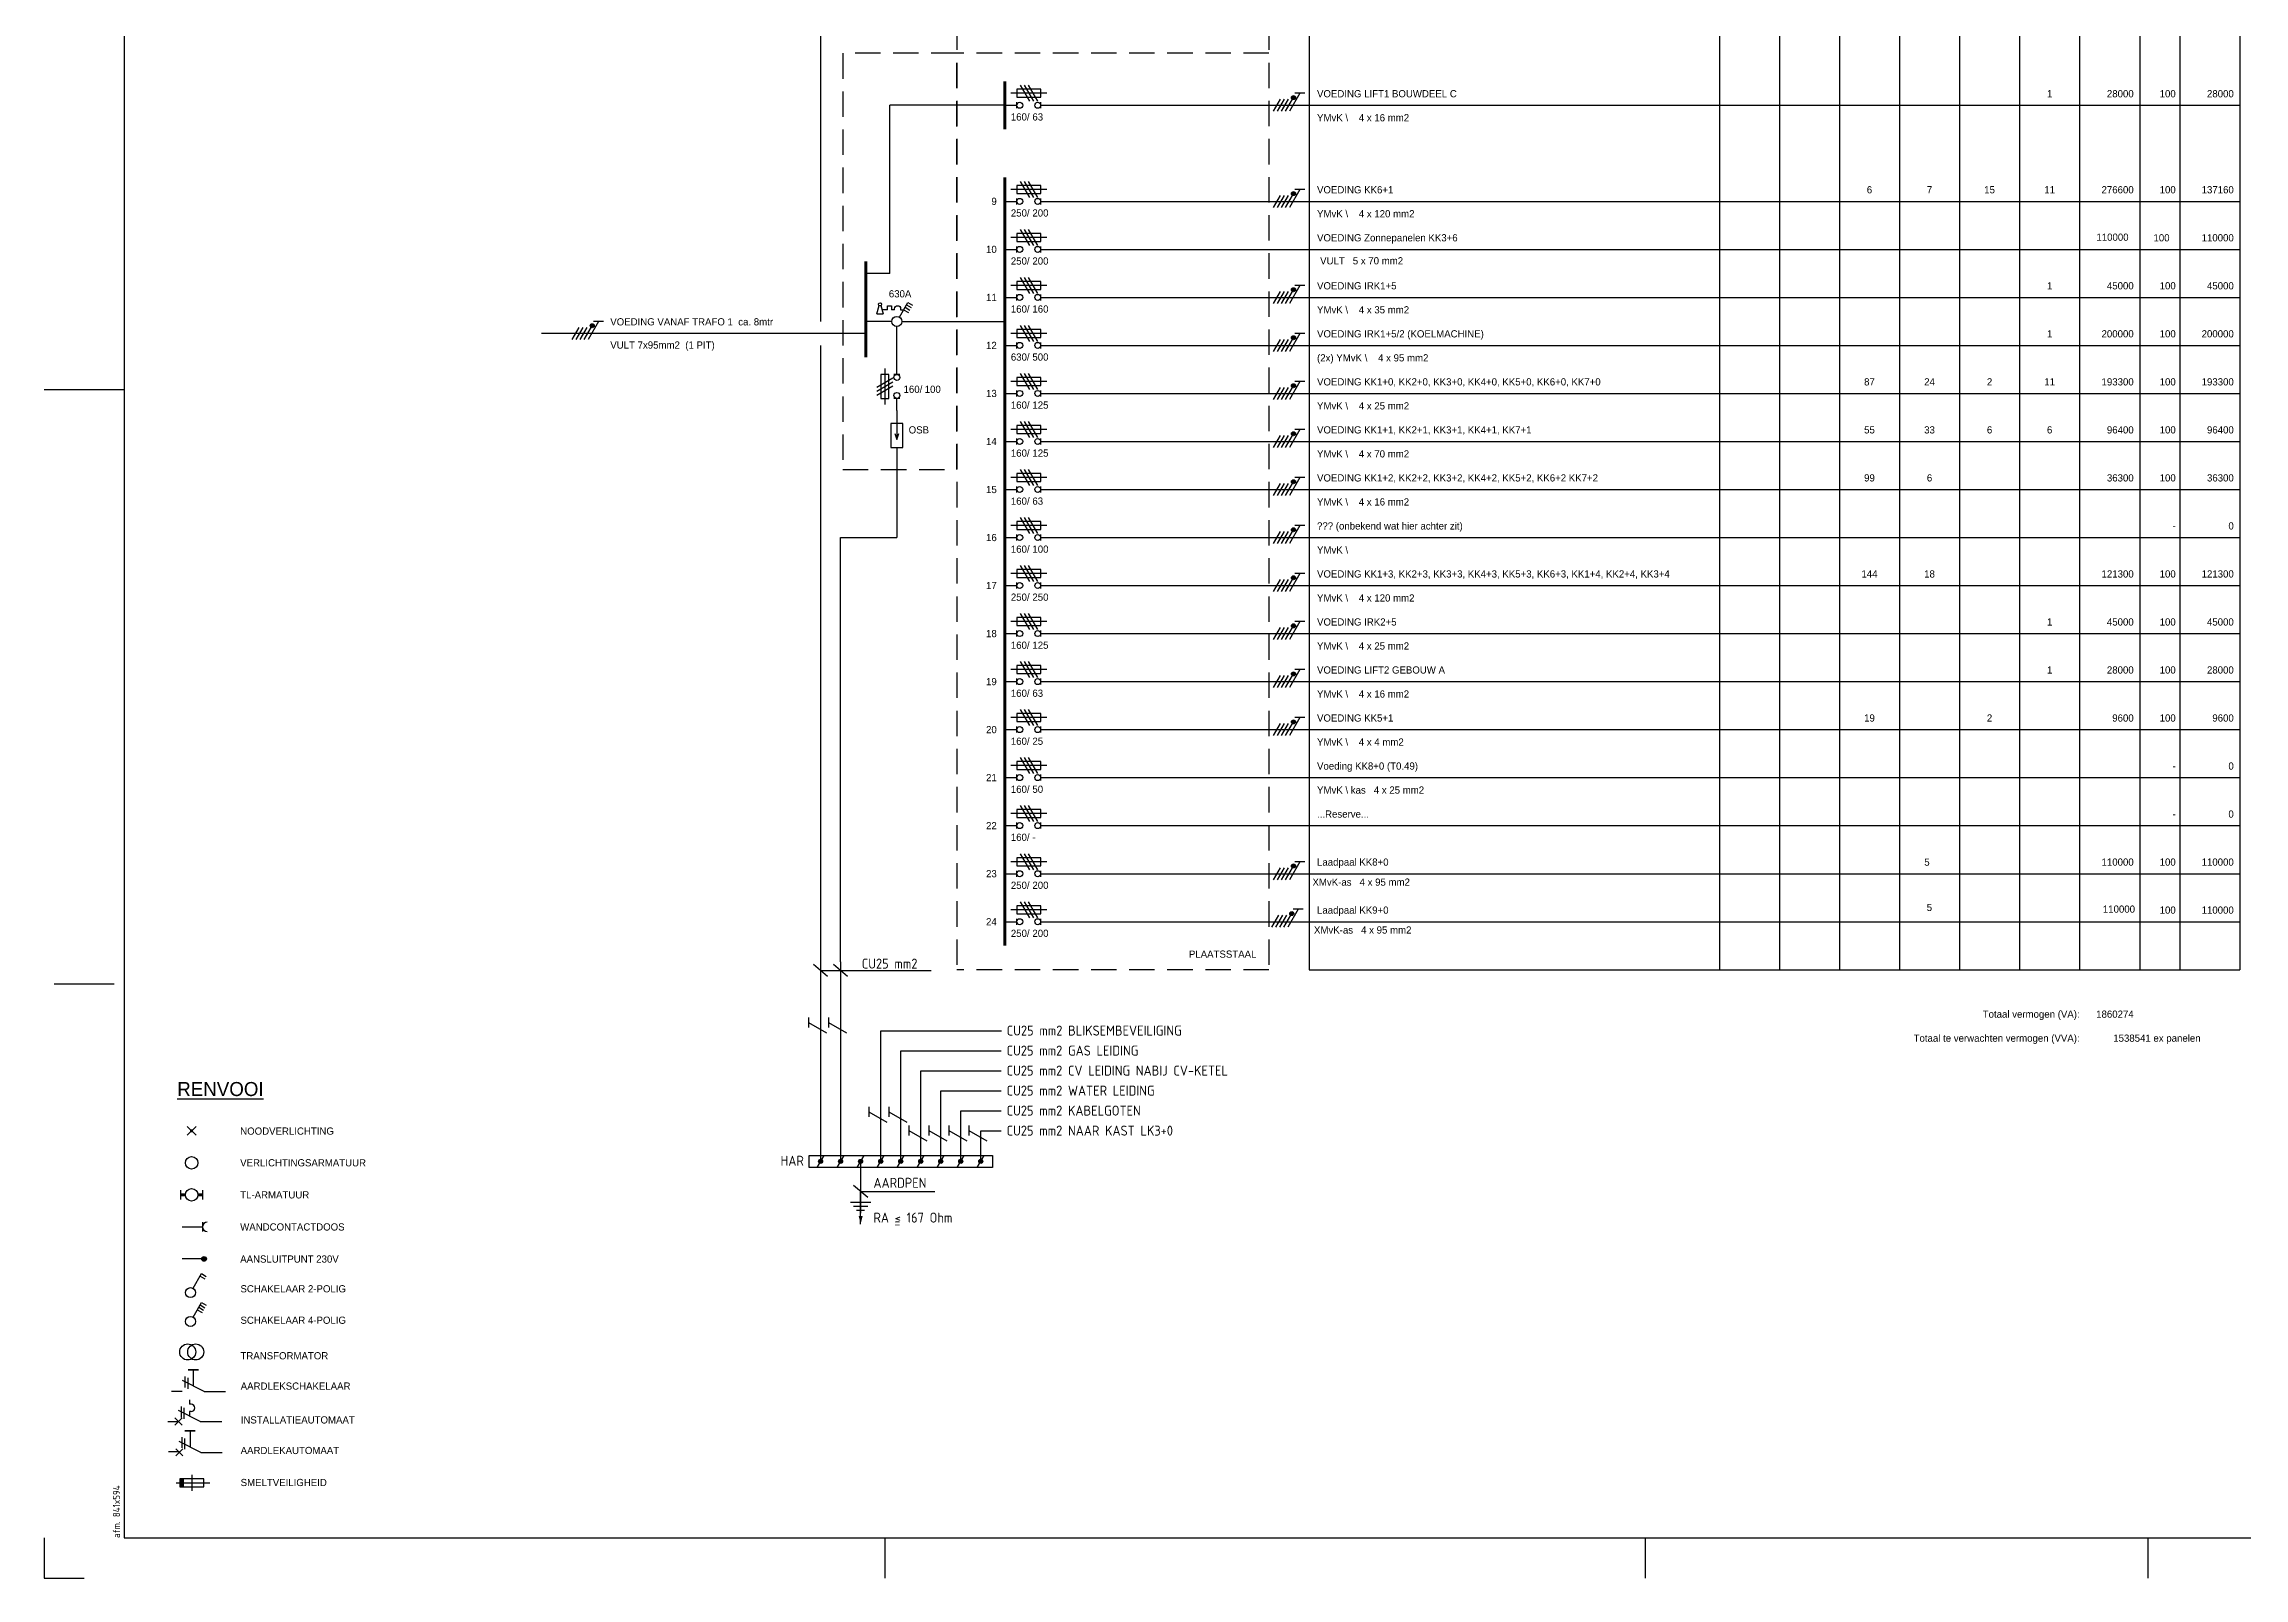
# Model space of a CAD drawing. Header units: millimetres. Extents: x 0 to 841, y 0 to 594.
# Drawn here: x 0 to 550, y 0 to 383 of the extents above; entities that cross this region are included whole.
import ezdxf
from ezdxf.enums import TextEntityAlignment as Align

# ---------------------------------------------------------------- set-up
doc = ezdxf.new("R2010")
doc.units = ezdxf.units.MM
doc.linetypes.add('HIDDEN', pattern=[9.525, 6.35, -3.175])
doc.layers.get('0').update_dxf_attribs({"linetype": 'CONTINUOUS'})
for name, color, linetype in [('00att018', 1, 'CONTINUOUS'), ('00kad018', 1, 'CONTINUOUS'), ('00kad070', 5, 'CONTINUOUS'), ('BL$2----_KADER', 7, 'CONTINUOUS'), ('EL$1----', 3, 'CONTINUOUS'), ('EL$1----_HKL', 3, 'CONTINUOUS'), ('EL6121--', 3, 'CONTINUOUS')]:
    doc.layers.add(name, color=color, linetype=linetype)
doc.styles.add('BURO-018', font='BUROFONT', dxfattribs={"height": 1.8})
doc.styles.add('BURO-035', font='BUROFONT.shx', dxfattribs={"height": 3.5})
doc.styles.add('ISO', font='isocp.shx')

# ---------------------------------------------------------------- blocks, each defined once
blk = doc.blocks.new('RENV_DION')
at = {"layer": 'EL$1----', "linetype": 'Continuous'}
for p, q in [((485.12, 256.64), (487.32, 254.44)), ((487.32, 256.64), (485.12, 254.44)), ((483.5, 238.37), (483.5, 240.7)), ((488.94, 240.7), (488.94, 238.37)), ((483.89, 231.54), (488.94, 231.54)), ((488.94, 232.7), (488.94, 230.37)), ((489.33, 223.54), (483.89, 223.54)), ((486.57, 208.98), (488.69, 212.65)), ((487.64, 210.83), (488.85, 210.13)), ((487.99, 211.43), (489.2, 210.73)), ((488.34, 212.04), (489.55, 211.34)), ((488.69, 212.65), (489.9, 211.95)), ((489.35, 190.42), (483.95, 193.12)), ((484.62, 191.43), (484.62, 194.13)), ((485.3, 193.8), (485.3, 191.1)), ((486.65, 195.82), (486.65, 191.77)), ((485.66, 188.31), (485.66, 187.19)), ((486.11, 187.19), (485.66, 187.19)), ((480.26, 182.91), (482.96, 182.91)), ((482.06, 183.81), (483.86, 182.01)), ((483.86, 183.81), (482.06, 182.01)), ((488.36, 182.91), (482.96, 185.61)), ((483.63, 186.63), (483.63, 183.93)), ((484.31, 186.29), (484.31, 183.59)), ((486.11, 185.39), (485.66, 185.39)), ((485.66, 185.39), (485.66, 184.26)), ((488.36, 182.91), (493.76, 182.91)), ((484.04, 176.08), (482.24, 174.28)), ((482.24, 176.08), (484.04, 174.28)), ((488.54, 175.18), (483.14, 177.88)), ((485.84, 180.58), (485.84, 176.53)), ((482.39, 167.57), (490.81, 167.57)), ((489.31, 168.57), (483.31, 168.57)), ((483.31, 168.57), (483.31, 166.57)), ((483.31, 166.57), (489.31, 166.57)), ((486.31, 169.57), (486.31, 165.57)), ((489.31, 166.57), (489.31, 168.57))]:
    blk.add_line(p, q, dxfattribs=at)
at = {"layer": 'EL$1----', "color": 3, "linetype": 'Continuous'}
for p, q in [((486.57, 216.18), (488.69, 219.85)), ((488.69, 219.85), (489.9, 219.15)), ((488.34, 219.25), (489.55, 218.55))]:
    blk.add_line(p, q, dxfattribs=at)
at = {"layer": 'EL$1----'}
for p, q in [((483.86, 190.42), (481.16, 190.42)), ((489.35, 190.42), (494.66, 190.42)), ((483.9, 176.31), (483.9, 179.01)), ((484.49, 175.97), (484.49, 178.67)), ((483.14, 175.29), (480.44, 175.29)), ((488.54, 175.18), (493.85, 175.18))]:
    blk.add_line(p, q, dxfattribs=at)
at = {"layer": 'EL$1----', "linetype": 'Continuous'}
for points, const_width in [([(486.41, 255.54, 1), (486.02, 255.54, 1)], 0.389), ([(489.33, 223.83, 1), (489.33, 223.24, 1)], 0.583)]:
    blk.add_lwpolyline(points, format="xyb", close=True, dxfattribs=dict(at, const_width=const_width))
for points, const_width in [([(484.66, 239.54), (483.5, 239.54)], 0.778), ([(487.77, 239.54), (488.94, 239.54)], 0.778), ([(485.3, 195.82), (488, 195.82)], 0.45), ([(484.49, 180.58), (487.19, 180.58)], 0.45)]:
    blk.add_lwpolyline(points, dxfattribs=dict(at, const_width=const_width))
for centre, radius in [((486.22, 247.54), 1.56), ((486.22, 239.54), 1.56), ((489.33, 223.54), 0.583), ((485.95, 207.9), 1.25), ((485.24, 200.27), 2), ((487.24, 200.27), 2)]:
    blk.add_circle(centre, radius, dxfattribs=at)
at = {"layer": 'EL$1----', "color": 3, "linetype": 'Continuous'}
blk.add_circle((485.95, 215.1), 1.25, dxfattribs=at)
at = {"layer": 'EL$1----', "linetype": 'Continuous'}
for centre, radius, start, end in [((490.11, 231.54), 1.17, 90, 270), ((486.11, 186.29), 0.9, 270, 90)]:
    blk.add_arc(centre, radius, start, end, dxfattribs=at)
blk.add_solid([(483.31, 168.57), (484.31, 168.57), (483.31, 166.57), (484.31, 166.57)], dxfattribs=at)
at = {"layer": 'EL$1----', "color": 3, "style": 'BURO-035'}
blk.add_text('%%URENVOOI', height=3.5, dxfattribs=at).set_placement((482.63, 264.23))
at = {"layer": 'EL$1----', "color": 1, "style": 'BURO-018'}
for s, p in [('NOODVERLICHTING', (498.36, 255.47)), ('VERLICHTINGSARMATUUR', (498.36, 247.55)), ('TL-ARMATUUR', (498.36, 239.54)), ('WANDCONTACTDOOS', (498.36, 231.52)), ('AANSLUITPUNT 230V', (498.36, 223.5)), ('SCHAKELAAR 2-POLIG', (498.43, 216.06)), ('SCHAKELAAR 4-POLIG', (498.43, 208.21)), ('TRANSFORMATOR', (498.43, 199.33)), ('AARDLEKSCHAKELAAR', (498.49, 191.75)), ('INSTALLATIEAUTOMAAT', (498.49, 183.3)), ('AARDLEKAUTOMAAT', (498.47, 175.66)), ('SMELTVEILIGHEID', (498.47, 167.66))]:
    blk.add_text(s, height=1.8, dxfattribs=at).set_placement(p, align=Align.MIDDLE_LEFT)
blk = doc.blocks.new('a1-windesheim-hor')
at = {"layer": '00kad018', "color": 1}
for p, q in [((0, 297), (20, 297)), ((2.5, 148.5), (17.5, 148.5)), ((0, 10), (0, 0)), ((210, 10), (210, 0)), ((400, 10), (400, 0)), ((525.5, 10), (525.5, 0)), ((0, 0), (10, 0))]:
    blk.add_line(p, q, dxfattribs=at)
at = {"layer": '00kad070', "color": 5}
for p, q in [((20, 584), (20, 10)), ((20, 10), (831, 10))]:
    blk.add_line(p, q, dxfattribs=at)
at = {"layer": '00att018', "color": 1, "style": 'ISO'}
blk.add_text('afm. 841x594', height=1.8, rotation=90, dxfattribs=at).set_placement((19, 10))
blk = doc.blocks.new('0215A2_')
at = {"color": 0, "linetype": 'Continuous'}
for p, q in [((0, -8), (0, 0)), ((-2.5, -2.5), (2.5, -2.5)), ((-1.75, -3.5), (1.75, -3.5)), ((-1, -4.5), (1, -4.5))]:
    blk.add_line(p, q, dxfattribs=at)
blk.add_lwpolyline([(0, -8, 0, 1, 0), (0, -6, 1, 1, 0)], format="xyseb", dxfattribs=at)
blk = doc.blocks.new('111102')
at = {"color": 0, "linetype": 'Continuous'}
for p, q in [((-3, 2.98), (-3, 0.48)), ((-3, 1.73), (1.5, -0.87))]:
    blk.add_line(p, q, dxfattribs=at)
blk = doc.blocks.new('0302A1')
at = {"color": 0, "linetype": 'Continuous'}
blk.add_line((-0.87, -1.5), (0.87, 1.5), dxfattribs=at)
at = {"color": 0, "const_width": 0.5}
blk.add_lwpolyline([(-0.25, 0, 1), (0.25, 0, 1)], format="xyb", close=True, dxfattribs=at)
at = {"color": 0, "linetype": 'Continuous'}
blk.add_circle((0, 0), 0.5, dxfattribs=at)
at = {"color": 0, "linetype": 'Continuous', "style": 'BURO-018', "flags": 1}
for tag, p in [('E_ID', (0, 0)), ('E_MATCODE', (0, -5))]:
    blk.add_attdef(tag, p, '', height=1.8, dxfattribs=at)
at = {"color": 0, "linetype": 'Continuous', "style": 'BURO-018'}
blk.add_attdef('E_KODE', text='', height=1.8, dxfattribs=at).set_placement((2, 0), align=Align.MIDDLE_LEFT)
blk = doc.blocks.new('HL3')
at = {"color": 0, "linetype": 'Continuous'}
for p, q in [((-3, 6.98), (-3, 4.48)), ((-3, 5.73), (1.5, 3.13)), ((1.5, 2.13), (-1.5, 3.87)), ((1.5, 1.13), (-1.5, 2.87)), ((1.5, 0.13), (-1.5, 1.87)), ((1.5, -0.87), (-1.5, 0.87))]:
    blk.add_line(p, q, dxfattribs=at)
at = {"color": 0, "linetype": 'Continuous', "const_width": 0.5}
blk.add_lwpolyline([(-1.68, 4.12, 1), (-2.18, 4.12, 1)], format="xyb", close=True, dxfattribs=at)
at = {"color": 0, "linetype": 'Continuous'}
blk.add_circle((-1.93, 4.12), 0.5, dxfattribs=at)
blk = doc.blocks.new('1114A3A')
at = {"color": 0, "linetype": 'Continuous'}
for p, q in [((0.62, 1.08), (2.74, 4.75)), ((1.69, 2.93), (2.9, 2.23)), ((2.04, 3.54), (3.25, 2.84)), ((2.39, 4.14), (3.6, 3.44)), ((2.74, 4.75), (3.95, 4.05))]:
    blk.add_line(p, q, dxfattribs=at)
blk.add_circle((0, 0), 1.25, dxfattribs=at)
at = {"color": 0, "linetype": 'Continuous', "style": 'BURO-018', "flags": 1}
for tag, p in [('E_ID', (0, 0.08)), ('E_MATCODE', (0, -4.92))]:
    blk.add_attdef(tag, p, '', height=1.8, dxfattribs=at)
at = {"color": 0, "linetype": 'Continuous', "style": 'BURO-018'}
blk.add_attdef('E_IGS', text='', height=1.8, dxfattribs=at).set_placement((3, 0.08), align=Align.MIDDLE_LEFT)
blk = doc.blocks.new('020802')
at = {"color": 0, "linetype": 'Continuous'}
for p, q in [((0, 1.5), (-0.5, 1.5)), ((-0.5, -1.5), (0, -1.5))]:
    blk.add_line(p, q, dxfattribs=at)
blk.add_arc((-0.5, 0), 1.5, 90, 270, dxfattribs=at)
at = {"color": 0, "linetype": 'Continuous', "style": 'BURO-018'}
blk.add_attdef('E_ASK1', text='', height=1.8, dxfattribs=at).set_placement((-1, 4), align=Align.RIGHT)
at = {"color": 0, "linetype": 'Continuous', "style": 'BURO-018', "flags": 1}
for tag, p in [('E_ID', (0, 0)), ('E_MATCODE', (0, -3))]:
    blk.add_attdef(tag, p, '', height=1.8, dxfattribs=at)
at = {"color": 0, "linetype": 'Continuous', "style": 'BURO-018'}
blk.add_attdef('E_KODE', text='', height=1.8, dxfattribs=at).set_placement((3, 0), align=Align.MIDDLE_LEFT)
blk.add_attdef('E_ASK2', text='', height=1.8, dxfattribs=at).set_placement((-1, -4), align=Align.TOP_RIGHT)
blk = doc.blocks.new('020801')
at = {"color": 0, "linetype": 'Continuous'}
for p, q in [((0, 1), (-2, 1)), ((-2, 1), (-2, -1)), ((-2, -1), (0, -1))]:
    blk.add_line(p, q, dxfattribs=at)
at = {"color": 0, "linetype": 'Continuous', "style": 'BURO-018'}
blk.add_attdef('E_ASK1', text='', height=1.8, dxfattribs=at).set_placement((-1, 4), align=Align.RIGHT)
at = {"color": 0, "linetype": 'Continuous', "style": 'BURO-018', "flags": 1}
for tag, p in [('E_ID', (0, 0)), ('E_MATCODE', (0, -3))]:
    blk.add_attdef(tag, p, '', height=1.8, dxfattribs=at)
at = {"color": 0, "linetype": 'Continuous', "style": 'BURO-018'}
blk.add_attdef('E_KODE', text='', height=1.8, dxfattribs=at).set_placement((3, 0), align=Align.MIDDLE_LEFT)
blk.add_attdef('E_ASK2', text='', height=1.8, dxfattribs=at).set_placement((-1, -4), align=Align.TOP_RIGHT)
blk = doc.blocks.new('A$C6F290542')
at = {"color": 0, "linetype": 'Continuous'}
for p, q in [((0, 0), (0.74, 2.58)), ((1.26, 2.58), (2, 0)), ((0, 0), (2, 0))]:
    blk.add_line(p, q, dxfattribs=at)
blk.add_circle((1, 3), 0.5, dxfattribs=at)
blk = doc.blocks.new('A$C06D87F14')
at = {"color": 0, "linetype": 'Continuous'}
for p, q in [((6, 3), (0, 3)), ((0, 3), (0, 0)), ((3.5, 2), (2, 1.5)), ((6, 1.5), (2, 1.5)), ((2, 1.5), (3.5, 1)), ((6, 0), (6, 3)), ((0, 0), (6, 0))]:
    blk.add_line(p, q, dxfattribs=at)
blk = doc.blocks.new('L3')
at = {"color": 0, "linetype": 'Continuous'}
for p, q in [((-3, 75.98), (-3, 73.48)), ((-3, 74.73), (1.5, 72.13)), ((1.5, 71.13), (-1.5, 72.87)), ((1.5, 70.13), (-1.5, 71.87)), ((1.5, 69.13), (-1.5, 70.87)), ((1.5, 68.13), (-1.5, 69.87))]:
    blk.add_line(p, q, dxfattribs=at)
at = {"color": 0, "linetype": 'Continuous', "const_width": 0.5}
blk.add_lwpolyline([(-1.68, 73.12, 1), (-2.18, 73.12, 1)], format="xyb", close=True, dxfattribs=at)
at = {"color": 0, "linetype": 'Continuous'}
blk.add_circle((-1.93, 73.12), 0.5, dxfattribs=at)
blk = doc.blocks.new('B17')
at = {"color": 0, "linetype": 'Continuous'}
for p, q in [((0, 9), (0, 21)), ((-5, 5.85), (-1, 8.15)), ((-5, 4.85), (-1, 7.15)), ((-5, 3.85), (-1, 6.15)), ((-4, 9), (-4, 3)), ((-2, 9), (-4, 9)), ((-3, 10.5), (-3, 1.5)), ((-2, 3), (-2, 9)), ((0.75, 9), (-0.75, 9)), ((-4, 3), (-2, 3)), ((0.75, 3), (-0.75, 3)), ((0, 0), (0, 3))]:
    blk.add_line(p, q, dxfattribs=at)
for centre in [(0, 8.25), (0, 3.75)]:
    blk.add_circle(centre, 0.75, dxfattribs=at)
at = {"color": 1, "style": 'BURO-018'}
blk.add_attdef('E_VRIJ1', (-3, 12), '', height=1.8, rotation=90, dxfattribs=at)
at = {"color": 1, "linetype": 'Continuous', "style": 'BURO-018'}
blk.add_attdef('E_IMP', text='', height=1.8, rotation=90, dxfattribs=at).set_placement((2, 6.9), align=Align.TOP_LEFT)
blk.add_attdef('E_IMPH', text='', height=1.8, rotation=90, dxfattribs=at).set_placement((2, 6.2), align=Align.TOP_RIGHT)
blk = doc.blocks.new('m1')
at = {"color": 0, "linetype": 'Continuous'}
blk.add_line((0, 21), (0, 33), dxfattribs=at)
blk = doc.blocks.new('b1s')
at = {"color": 0, "linetype": 'Continuous'}
blk.add_line((0, 33), (0, 54), dxfattribs=at)
blk = doc.blocks.new('m1s')
at = {"color": 0, "linetype": 'Continuous'}
blk.add_line((0, 54), (0, 66), dxfattribs=at)

msp = doc.modelspace()

# ---------------------------------------------------------------- linework, layer by layer
at = {"layer": 'EL$1----'}
for p, q in [((194, 400), (194, 314)), ((211.29, 326), (211.29, 368)), ((240, 368), (211.29, 368)), ((211.29, 326), (205.29, 326)), ((211.79, 314), (205.29, 314)), ((210.73, 316.93), (209.34, 316.93)), ((212.48, 316.93), (211.73, 316.93)), ((213.98, 316.93), (214.73, 316.93)), ((194, 308), (194, 154)), ((213.04, 282.5), (213.04, 260)), ((199, 154), (199, 260)), ((199, 260), (213.04, 260)), ((194, 154), (194, 104)), ((199, 154), (199, 104)), ((209, 136.71), (239.19, 136.71)), ((209, 104.12), (209, 136.71)), ((214, 131.71), (239.1, 131.71)), ((214, 104.12), (214, 131.71)), ((219, 104.12), (219, 126.71)), ((219, 126.71), (239.1, 126.71)), ((224, 104.12), (224, 121.71)), ((224, 121.71), (239.1, 121.71)), ((229, 104.12), (229, 116.71)), ((229, 116.71), (239.1, 116.71)), ((234, 104.12), (234, 111.71)), ((234, 111.71), (239.1, 111.71)), ((204, 104.12), (204, 91.13))]:
    msp.add_line(p, q, dxfattribs=at)
at = {"layer": 'EL$1----', "ltscale": 0.2}
for p, q in [((214.29, 314), (240, 314)), ((205.29, 311), (124.24, 311))]:
    msp.add_line(p, q, dxfattribs=at)
at = {"layer": 'EL$1----', "color": 1, "linetype": 'HIDDEN'}
msp.add_lwpolyline([(228, 381), (199.54, 381), (199.54, 277), (228, 277)], close=True, dxfattribs=at)
at = {"layer": 'EL$1----', "ltscale": 0.2, "const_width": 0.7}
for points in [[(205.29, 317), (205.29, 329)], [(205.29, 305), (205.29, 317)]]:
    msp.add_lwpolyline(points, dxfattribs=at)
at = {"layer": 'EL$1----', "color": 1}
for points in [[(195.75, 150.34), (192.25, 153.34)], [(194, 151.84), (221.6, 151.84)], [(200.75, 150.34), (197.25, 153.34)], [(205.75, 95.05), (202.25, 98.05)], [(204, 96.55), (222.55, 96.55)]]:
    msp.add_lwpolyline(points, dxfattribs=at)
at = {"layer": 'EL$1----', "color": 3}
msp.add_lwpolyline([(191.13, 105.62), (236.92, 105.62), (236.92, 102.62), (191.13, 102.62)], close=True, dxfattribs=at)
at = {"layer": 'EL$1----_HKL', "color": 1}
for p, q in [((316, 524), (316, 152)), ((418.5, 524), (418.5, 152)), ((433.5, 524), (433.5, 152)), ((448.5, 524), (448.5, 152)), ((463.5, 524), (463.5, 152)), ((478.5, 524), (478.5, 152)), ((493.5, 524), (493.5, 152)), ((508.5, 524), (508.5, 152)), ((523.5, 524), (523.5, 152)), ((533.5, 524), (533.5, 152)), ((548.5, 524), (548.5, 152)), ((316, 152), (548.5, 152))]:
    msp.add_line(p, q, dxfattribs=at)
at = {"layer": 'EL$1----_HKL', "color": 1, "linetype": 'HIDDEN'}
for p, q in [((228, 512), (228, 152)), ((306, 512), (306, 152)), ((306, 381), (228, 381)), ((306, 152), (228, 152))]:
    msp.add_line(p, q, dxfattribs=at)
at = {"layer": 'EL$1----_HKL'}
for p, q in [((306, 368), (548.5, 368)), ((306, 344), (548.5, 344)), ((306, 332), (548.5, 332)), ((306, 320), (548.5, 320)), ((306, 308), (548.5, 308)), ((306, 296), (548.5, 296)), ((306, 284), (548.5, 284)), ((306, 272), (548.5, 272)), ((306, 260), (548.5, 260)), ((306, 248), (548.5, 248)), ((306, 236), (548.5, 236)), ((306, 224), (548.5, 224)), ((306, 212), (548.5, 212)), ((306, 200), (548.5, 200)), ((306, 188), (548.5, 188)), ((306, 176), (548.5, 176)), ((306, 164), (548.5, 164))]:
    msp.add_line(p, q, dxfattribs=at)
for points in [[(240, 362, 0.7, 0.7, 0), (240, 374, 0.7, 0.7, 0)], [(240, 338, 0.7, 0.7, 0), (240, 350, 0.7, 0.7, 0)], [(240, 326, 0.7, 0.7, 0), (240, 338, 0.7, 0.7, 0)], [(240, 314, 0.7, 0.7, 0), (240, 326, 0.7, 0.7, 0)], [(240, 302, 0.7, 0.7, 0), (240, 314, 0.7, 0.7, 0)], [(240, 290, 0.7, 0.7, 0), (240, 302, 0.7, 0.7, 0)], [(240, 278, 0.7, 0.7, 0), (240, 290, 0.7, 0.7, 0)], [(240, 266, 0.7, 0.7, 0), (240, 278, 0.7, 0.7, 0)], [(240, 254, 0.7, 0.7, 0), (240, 266, 0.7, 0.7, 0)], [(240, 242, 0.7, 0.7, 0), (240, 254, 0.7, 0.7, 0)], [(240, 230, 0.7, 0.7, 0), (240, 242, 0.7, 0.7, 0)], [(240, 218, 0.7, 0.7, 0), (240, 230, 0.7, 0.7, 0)], [(240, 206, 0.7, 0.7, 0), (240, 218, 0.7, 0.7, 0)], [(240, 194, 0.7, 0.7, 0), (240, 206, 0.7, 0.7, 0)], [(240, 182, 0.7, 0.7, 0), (240, 194, 0.7, 0.7, 0)], [(240, 170, 0.7, 0.7, 0), (240, 182, 0.7, 0.7, 0)], [(240, 158, 0.7, 0.7, 0), (240, 170, 0.7, 0.7, 0)]]:
    msp.add_lwpolyline(points, format="xyseb", dxfattribs=at)
at = {"layer": 'EL6121--'}
msp.add_line((213.04, 291.75), (213.04, 288.5), dxfattribs=at)

# ---------------------------------------------------------------- block references
at = {"layer": 'BL$2----_KADER'}
for name, p in [('a1-windesheim-hor', (0, 0)), ('RENV_DION', (-449.35, -143.79))]:
    msp.add_blockref(name, p, dxfattribs=at)
at = {"layer": 'EL$1----', "rotation": 270}
for p in [(239, 368), (239, 344), (239, 320), (239, 308), (239, 296), (239, 284), (239, 272), (239, 260), (239, 248), (239, 236), (239, 224), (239, 212), (239, 176), (238.57, 164.1)]:
    msp.add_blockref('L3', p, dxfattribs=at)
at = {"layer": 'EL$1----'}
ref = msp.add_blockref('1114A3A', (213.04, 314), dxfattribs=at)
ref.add_attrib('E_IGS', '630A', dxfattribs={"layer": '0', "color": 1, "linetype": 'Continuous', "height": 1.8, "style": 'BURO-018'}).set_placement((211.04, 320.9), align=Align.MIDDLE_LEFT)
at = {"layer": 'EL$1----', "ltscale": 0.2, "rotation": 270}
msp.add_blockref('HL3', (132.82, 311), dxfattribs=at)
at = {"layer": 'EL$1----', "xscale": 0.792, "yscale": 0.792, "zscale": 0.792}
msp.add_blockref('A$C6F290542', (208.05, 315.91), dxfattribs=at)
at = {"layer": 'EL$1----', "xscale": -0.5, "yscale": 0.5, "zscale": 0.5, "rotation": 90}
for name, p in [('020801', (211.23, 316.93)), ('020802', (213.23, 316.93))]:
    msp.add_blockref(name, p, dxfattribs=at)
at = {"layer": 'EL$1----'}
ref = msp.add_blockref('B17', (213.04, 291.75), dxfattribs=at)
ref.add_attrib('E_IMPH', '160/', dxfattribs={"layer": '0', "color": 1, "linetype": 'Continuous', "height": 1.8, "style": 'BURO-018'}).set_placement((219.4, 297.95), align=Align.TOP_RIGHT)
ref.add_attrib('E_IMP', '100', dxfattribs={"layer": '0', "color": 1, "linetype": 'Continuous', "height": 1.8, "style": 'BURO-018'}).set_placement((220, 297.94), align=Align.TOP_LEFT)
for name, p in [('111102', (194, 137.06)), ('111102', (199, 137.06)), ('111102', (209, 114.75)), ('111102', (214, 114.75)), ('111102', (219, 110.09)), ('111102', (224, 110.09)), ('111102', (229, 110.09)), ('111102', (234, 110.09)), ('0302A1', (194, 104.12)), ('0302A1', (199, 104.12)), ('0302A1', (204, 104.12)), ('0302A1', (209, 104.12)), ('0302A1', (214, 104.12)), ('0302A1', (219, 104.12)), ('0302A1', (224, 104.12)), ('0302A1', (229, 104.12)), ('0302A1', (234, 104.12)), ('0215A2_', (204, 96.45))]:
    msp.add_blockref(name, p, dxfattribs=at)
at = {"layer": 'EL$1----_HKL', "rotation": 270}
for p, values in [((240, 368), {'E_IMPH': '160/', 'E_IMP': '63'}), ((240, 344), {'E_IMPH': '250/', 'E_IMP': '200'}), ((240, 332), {'E_IMPH': '250/', 'E_IMP': '200'}), ((240, 320), {'E_IMPH': '160/', 'E_IMP': '160'}), ((240, 308), {'E_IMPH': '630/', 'E_IMP': '500'}), ((240, 296), {'E_IMPH': '160/', 'E_IMP': '125'}), ((240, 284), {'E_IMPH': '160/', 'E_IMP': '125'}), ((240, 272), {'E_IMPH': '160/', 'E_IMP': '63'}), ((240, 260), {'E_IMPH': '160/', 'E_IMP': '100'}), ((240, 248), {'E_IMPH': '250/', 'E_IMP': '250'}), ((240, 236), {'E_IMPH': '160/', 'E_IMP': '125'}), ((240, 224), {'E_IMPH': '160/', 'E_IMP': '63'}), ((240, 212), {'E_IMPH': '160/', 'E_IMP': '25'}), ((240, 200), {'E_IMPH': '160/', 'E_IMP': '50'}), ((240, 188), {'E_IMPH': '160/', 'E_IMP': '-'}), ((240, 176), {'E_IMPH': '250/', 'E_IMP': '200'}), ((240, 164), {'E_IMPH': '250/', 'E_IMP': '200'})]:
    msp.add_blockref('B17', p, dxfattribs=at).add_auto_attribs(values)
for name, p in [('m1', (240, 368)), ('b1s', (240, 368)), ('m1s', (240, 368)), ('m1', (240, 344)), ('b1s', (240, 344)), ('m1s', (240, 344)), ('m1', (240, 332)), ('b1s', (240, 332)), ('m1s', (240, 332)), ('m1', (240, 320)), ('b1s', (240, 320)), ('m1s', (240, 320)), ('m1', (240, 308)), ('b1s', (240, 308)), ('m1s', (240, 308)), ('m1', (240, 296)), ('b1s', (240, 296)), ('m1s', (240, 296)), ('m1', (240, 284)), ('b1s', (240, 284)), ('m1s', (240, 284)), ('m1', (240, 272)), ('b1s', (240, 272)), ('m1s', (240, 272)), ('m1', (240, 260)), ('b1s', (240, 260)), ('m1s', (240, 260)), ('m1', (240, 248)), ('b1s', (240, 248)), ('m1s', (240, 248)), ('m1', (240, 236)), ('b1s', (240, 236)), ('m1s', (240, 236)), ('m1', (240, 224)), ('b1s', (240, 224)), ('m1s', (240, 224)), ('m1', (240, 212)), ('b1s', (240, 212)), ('m1s', (240, 212)), ('m1', (240, 200)), ('b1s', (240, 200)), ('m1s', (240, 200)), ('m1', (240, 188)), ('b1s', (240, 188)), ('m1s', (240, 188)), ('m1', (240, 176)), ('b1s', (240, 176)), ('m1s', (240, 176)), ('m1', (240, 164)), ('b1s', (240, 164)), ('m1s', (240, 164))]:
    msp.add_blockref(name, p, dxfattribs=at)
at = {"layer": 'EL6121--', "rotation": 90}
msp.add_blockref('A$C06D87F14', (214.54, 282.5), dxfattribs=at)

# ---------------------------------------------------------------- texts
at = {"layer": 'EL$1----', "color": 1, "linetype": 'Continuous', "ltscale": 0.2, "style": 'BURO-018'}
msp.add_text('VOEDING VANAF TRAFO 1  ca. 8mtr', height=1.8, dxfattribs=at).set_placement((141.46, 313))
msp.add_text('VULT 7x95mm2  (1 PIT)', height=1.8, dxfattribs=at).set_placement((141.46, 309), align=Align.TOP_LEFT)
at = {"layer": 'EL$1----', "color": 1, "style": 'BURO-018'}
for s, p in [('OSB', (216, 286)), ('PLAATSSTAAL', (286, 155))]:
    msp.add_text(s, height=1.8, dxfattribs=at).set_placement(p)
at = {"layer": 'EL$1----', "color": 2, "style": 'ISO'}
for s, p in [('CU25 mm2', (204.28, 152.28)), ('CU25 mm2 BLIKSEMBEVEILIGING', (240.49, 135.55)), ('CU25 mm2 GAS LEIDING', (240.46, 130.55)), ('CU25 mm2 CV LEIDING NABIJ CV-KETEL', (240.46, 125.55)), ('CU25 mm2 WATER LEIDING', (240.46, 120.55)), ('CU25 mm2 KABELGOTEN', (240.46, 115.55)), ('CU25 mm2 NAAR KAST LK3+0', (240.46, 110.55)), ('HAR', (183.99, 103.01)), ('AARDPEN', (207.2, 97.5)), ('RA < 167 Ohm', (207.2, 88.81)), ('=', (212.43, 87.6))]:
    msp.add_text(s, height=2.5, dxfattribs=at).set_placement(p)
at = {"layer": 'EL$1----_HKL', "color": 1, "style": 'BURO-018'}
for s, p in [('VOEDING LIFT1 BOUWDEEL C', (318, 370)), ('YMvK \\    4 x 16 mm2', (318, 364)), ('VOEDING KK6+1', (318, 346)), ('YMvK \\    4 x 120 mm2', (318, 340)), ('VOEDING Zonnepanelen KK3+6 ', (318, 334)), ('VULT   5 x 70 mm2', (318.77, 328.25)), ('VOEDING IRK1+5', (318, 322)), ('YMvK \\    4 x 35 mm2', (318, 316)), ('VOEDING IRK1+5/2 (KOELMACHINE)', (318, 310)), ('(2x) YMvK \\    4 x 95 mm2', (318, 304)), ('VOEDING KK1+0, KK2+0, KK3+0, KK4+0, KK5+0, KK6+0, KK7+0', (318, 298)), ('YMvK \\    4 x 25 mm2', (318, 292)), ('VOEDING KK1+1, KK2+1, KK3+1, KK4+1, KK7+1', (318, 286)), ('YMvK \\    4 x 70 mm2', (318, 280)), ('VOEDING KK1+2, KK2+2, KK3+2, KK4+2, KK5+2, KK6+2 KK7+2', (318, 274)), ('YMvK \\    4 x 16 mm2', (318, 268)), ('??? (onbekend wat hier achter zit)', (318, 262)), ('YMvK \\    ', (318, 256)), ('VOEDING KK1+3, KK2+3, KK3+3, KK4+3, KK5+3, KK6+3, KK1+4, KK2+4, KK3+4', (318, 250)), ('YMvK \\    4 x 120 mm2', (318, 244)), ('VOEDING IRK2+5', (318, 238)), ('YMvK \\    4 x 25 mm2', (318, 232)), ('VOEDING LIFT2 GEBOUW A', (318, 226)), ('YMvK \\    4 x 16 mm2', (318, 220)), ('VOEDING KK5+1', (318, 214)), ('YMvK \\    4 x 4 mm2', (318, 208)), ('Voeding KK8+0 (T0.49)', (318, 202)), ('YMvK \\ kas   4 x 25 mm2', (318, 196)), ('...Reserve...', (318, 190)), ('Laadpaal KK8+0', (318, 178)), ('XMvK-as   4 x 95 mm2', (316.86, 172.99)), ('Laadpaal KK9+0', (318, 166)), ('XMvK-as   4 x 95 mm2', (317.24, 161.03))]:
    msp.add_text(s, height=1.8, dxfattribs=at).set_placement(p)
for s, p in [('1', (501, 370)), ('6', (456, 346)), ('7', (471, 346)), ('15', (486, 346)), ('11', (501, 346)), ('1', (501, 322)), ('1', (501, 310)), ('87', (456, 298)), ('24', (471, 298)), ('2', (486, 298)), ('11', (501, 298)), ('55', (456, 286)), ('33', (471, 286)), ('6', (486, 286)), ('6', (501, 286)), ('99', (456, 274)), ('6', (471, 274)), ('144', (456, 250)), ('18', (471, 250)), ('1', (501, 238)), ('1', (501, 226)), ('19', (456, 214)), ('2', (486, 214)), ('5', (470.36, 177.98)), ('5', (470.97, 166.66))]:
    msp.add_text(s, height=1.8, dxfattribs=at).set_placement(p, align=Align.CENTER)
for s, p in [('28000', (522, 370)), ('100', (532.5, 370)), ('28000', (547, 370)), ('276600', (522, 346)), ('100', (532.5, 346)), ('137160', (547, 346)), ('110000', (520.72, 334.15)), ('100', (530.96, 334)), ('110000', (547, 334)), ('45000', (522, 322)), ('100', (532.5, 322)), ('45000', (547, 322)), ('200000', (522, 310)), ('100', (532.5, 310)), ('200000', (547, 310)), ('193300', (522, 298)), ('100', (532.5, 298)), ('193300', (547, 298)), ('96400', (522, 286)), ('100', (532.5, 286)), ('96400', (547, 286)), ('36300', (522, 274)), ('100', (532.5, 274)), ('36300', (547, 274)), ('0', (547, 262)), ('-', (532.5, 262)), ('121300', (522, 250)), ('100', (532.5, 250)), ('121300', (547, 250)), ('45000', (522, 238)), ('100', (532.5, 238)), ('45000', (547, 238)), ('28000', (522, 226)), ('100', (532.5, 226)), ('28000', (547, 226)), ('9600', (522, 214)), ('100', (532.5, 214)), ('9600', (547, 214)), ('0', (547, 202)), ('-', (532.5, 202)), ('-', (532.5, 190)), ('0', (547, 190)), ('110000', (522, 178)), ('100', (532.5, 178)), ('110000', (547, 178)), ('110000', (522.33, 166.25)), ('100', (532.5, 166)), ('110000', (547, 166)), ('Totaal vermogen (VA):', (508.5, 140)), ('1860274', (522, 140)), ('Totaal te verwachten vermogen (VVA):', (508.5, 134)), ('1538541 ex panelen', (538.71, 134))]:
    msp.add_text(s, height=1.8, dxfattribs=at).set_placement(p, align=Align.RIGHT)
for s, p in [('9', (238, 344)), ('10', (238, 332)), ('11', (238, 320)), ('12', (238, 308)), ('13', (238, 296)), ('14', (238, 284)), ('15', (238, 272)), ('16', (238, 260)), ('17', (238, 248)), ('18', (238, 236)), ('19', (238, 224)), ('20', (238, 212)), ('21', (238, 200)), ('22', (238, 188)), ('23', (238, 176)), ('24', (238, 164))]:
    msp.add_text(s, height=1.8, dxfattribs=at).set_placement(p, align=Align.MIDDLE_RIGHT)

doc.saveas('drawing.dxf')
